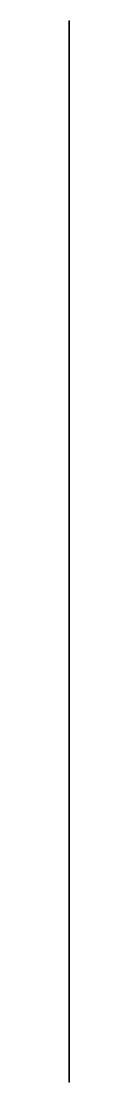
# Model space of a CAD drawing. Header units: centimetres. Extents: x 0 to 0, y 0 to 6.98.
import ezdxf

# ---------------------------------------------------------------- set-up
doc = ezdxf.new("R2010")
doc.units = ezdxf.units.CM
doc.header["$MEASUREMENT"] = 0
doc.layers.add('L bracket v1_Sketch1', color=7, linetype='Continuous')

msp = doc.modelspace()

# ---------------------------------------------------------------- linework, layer by layer
at = {"layer": 'L bracket v1_Sketch1'}
for p, q in [((0, 6.985, 6.477), (0, 6.985, 4.953)), ((0, 6.985, 5.715), (0, 5.08, 5.715)), ((0, 6.477, 4.445), (0, 3.048, 4.445)), ((0, 2.54, 6.985), (0, 6.477, 6.985)), ((0, 5.08, 5.715), (0, 3.175, 5.715)), ((0, 3.175, 5.715), (0, 1.27, 5.715)), ((0, 2.54, 0.508), (0, 2.54, 3.937)), ((0, 2.54, 6.985), (0, 0.508, 6.985)), ((0, 0.508), (0, 2.032)), ((0, 1.27, 3.81), (0, 1.27, 5.715)), ((0, 1.27), (0, 1.27, 1.905)), ((0, 1.27, 1.905), (0, 1.27, 3.81)), ((0, 0, 6.477), (0, 0, 0.508))]:
    msp.add_line(p, q, dxfattribs=at)
at = {"layer": 'L bracket v1_Sketch1', "extrusion": (1, 0, 0)}
for centre in [(5.08, 5.715), (3.175, 5.715), (1.27, 5.7035), (1.27, 1.905), (1.27, 3.81)]:
    msp.add_circle(centre, 0.3175, dxfattribs=at)
for centre, start, end in [((6.477, 6.477), 360, 90), ((6.477, 4.953), 270, 0), ((3.048, 3.937), 90, 180), ((2.032, 0.508), 270, 0), ((0.508, 0.508), 180, 270), ((0.508, 6.477), 90, 180)]:
    msp.add_arc(centre, 0.508, start, end, dxfattribs=at)
at = {"layer": 'L bracket v1_Sketch1'}
for p in [(0, 6.985, 4.445), (0, 6.985, 6.985), (0, 2.54), (0, 2.54, 4.445), (0, 0), (0, 0), (0, 0, 6.985)]:
    msp.add_point(p, dxfattribs=at)

doc.saveas('drawing.dxf')
